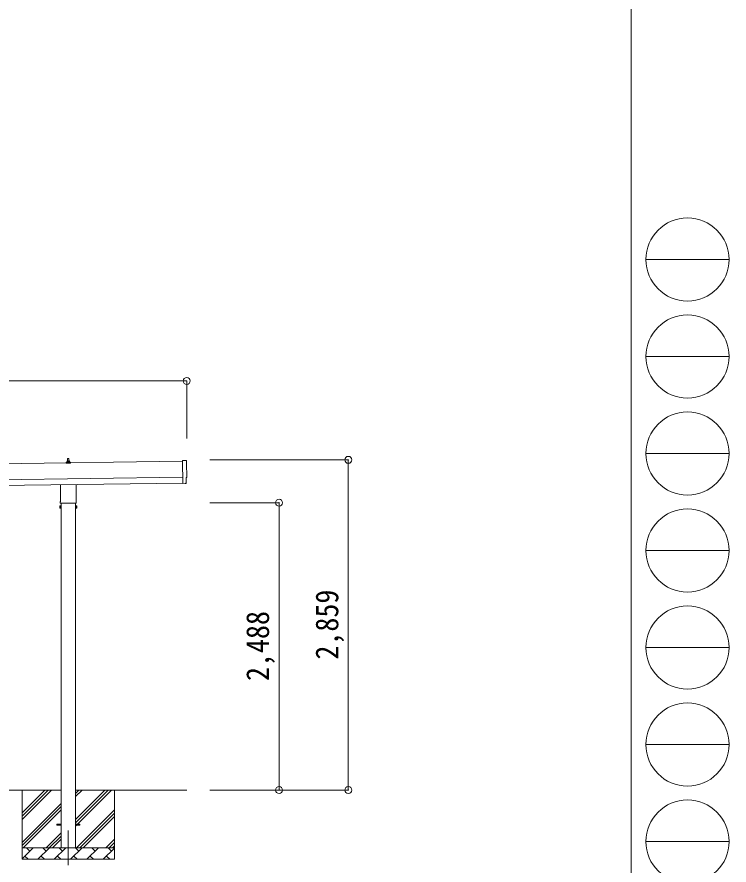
# Model space of a CAD drawing. Units: millimetres at full size, sheet at 1:60. Extents: x -16864 to 16864, y -11640 to 11640.
# Drawn here: x 10696 to 16864, y -7343 to 0 of the extents above; entities that cross this region are included whole.
import ezdxf
from ezdxf.enums import TextEntityAlignment as Align

# ---------------------------------------------------------------- set-up
doc = ezdxf.new("R2010")
doc.units = ezdxf.units.MM
doc.header["$LTSCALE"] = 60
doc.header["$PDMODE"] = 32
doc.header["$PDSIZE"] = 60
doc.linetypes.add('CHAIN1', pattern=[8, 5, -1, 1, -1])
for name, color, linetype, lineweight in [('0-1_Defpoints', 7, 'CHAIN1', 9), ('0-2_TEXT1', 4, 'Continuous', 9), ('0-3_SHAPE', 7, 'Continuous', 9), ('0-8_TABLE1', 6, 'Continuous', 9), ('F-0', 7, 'Continuous', 9)]:
    doc.layers.add(name, color=color, linetype=linetype, lineweight=lineweight)
doc.styles.add('ＭＳ ゴシック', font='')
doc.styles.get('ＭＳ ゴシック').set_extended_font_data('MS Gothic')

msp = doc.modelspace()

# ---------------------------------------------------------------- linework, layer by layer
at = {"layer": '0-1_Defpoints'}
msp.add_line((11140.59, -7043.97), (11140.59, -7392.97), dxfattribs=at)
at = {"layer": '0-2_TEXT1'}
for p, q in [((12131.27, -3845.56), (6525.65, -3925.64)), ((11122.65, -3862.36), (11122.65, -3854.65)), ((11159.15, -3862.36), (11122.65, -3862.36)), ((11123.03, -3853.86), (11158.76, -3853.86)), ((11123.41, -3853.67), (11130.13, -3852.04)), ((11130.51, -3851.86), (11151.28, -3851.86)), ((11130.9, -3851.07), (11130.9, -3846.86)), ((11131.9, -3846.86), (11149.9, -3846.86)), ((11134.9, -3846.86), (11135.62, -3823.34)), ((11136.62, -3822.36), (11145.17, -3822.36)), ((11146.17, -3823.34), (11146.9, -3846.86)), ((11150.9, -3851.07), (11150.9, -3846.86)), ((11158.38, -3853.67), (11151.66, -3852.04)), ((11159.15, -3862.36), (11159.15, -3854.65)), ((12131.2, -3840.47), (12134.04, -4039.31)), ((12162.88, -3841.68), (12131.2, -3840.47)), ((6527.65, -4065.62), (12133.27, -3985.54)), ((6528.37, -4115.62), (12133.99, -4035.54)), ((12152.25, -4038.14), (12134.04, -4039.31)), ((12152.92, -4038.76), (12152.25, -4038.14)), ((12153.67, -4039.03), (12160.58, -4038.57)), ((11072.29, -4196.35), (11072.29, -4050.71)), ((11208.89, -4048.75), (11208.89, -4196.35)), ((11066.59, -4234.62), (11067.35, -4233.3)), ((11066.59, -4234.62), (11066.59, -4251.62)), ((11066.59, -4251.62), (11067.35, -4252.93)), ((11073.59, -4238.21), (11067.35, -4238.21)), ((11073.59, -4248.03), (11067.35, -4248.03)), ((11073.59, -4252.93), (11067.35, -4252.93)), ((11070.59, -4205.12), (11070.59, -4199.62)), ((11208.53, -4208.62), (11072.65, -4208.62)), ((11076.09, -4252.32), (11073.59, -4252.32)), ((11078.09, -4208.62), (11078.09, -7193.97)), ((11203.09, -7193.97), (11203.09, -4208.62)), ((11205.09, -4252.32), (11207.59, -4252.32)), ((11207.59, -4238.21), (11213.83, -4238.21)), ((11207.59, -4248.03), (11213.83, -4248.03)), ((11207.59, -4252.93), (11213.83, -4252.93)), ((11210.59, -4199.62), (11210.59, -4205.12)), ((11214.59, -4234.62), (11213.83, -4233.3)), ((11214.59, -4251.62), (11213.83, -4252.93)), ((11214.59, -4234.62), (11214.59, -4251.62)), ((11040.59, -6989.47), (11078.09, -6989.47)), ((11040.59, -6998.47), (11040.59, -6989.47)), ((11040.59, -6989.47), (11078.09, -6989.47)), ((11040.59, -6998.47), (11040.59, -6989.47)), ((11040.59, -6998.47), (11078.09, -6998.47)), ((11040.59, -6998.47), (11078.09, -6998.47)), ((11203.09, -6989.47), (11240.59, -6989.47)), ((11203.09, -6989.47), (11240.59, -6989.47)), ((11203.09, -6998.47), (11240.59, -6998.47)), ((11203.09, -6998.47), (11240.59, -6998.47)), ((11240.59, -6998.47), (11240.59, -6989.47)), ((11240.59, -6998.47), (11240.59, -6989.47))]:
    msp.add_line(p, q, dxfattribs=at)
for points in [[(12163.38, -4035.53), (12162.71, -3988.51), (12163.31, -3988.5)], [(11073.59, -4252.93), (11073.59, -4233.3), (11067.35, -4233.3)], [(11073.59, -4252.32), (11073.59, -4233.92), (11076.09, -4233.92)], [(11207.59, -4252.32), (11207.59, -4233.92), (11205.09, -4233.92)], [(11207.59, -4252.93), (11207.59, -4233.3), (11213.83, -4233.3)]]:
    msp.add_lwpolyline(points, dxfattribs=at)
for points in [[(11076.09, -4253.62), (11076.09, -4232.62), (11078.09, -4232.62), (11078.09, -4253.62)], [(11205.09, -4253.62), (11205.09, -4232.62), (11203.09, -4232.62), (11203.09, -4253.62)]]:
    msp.add_lwpolyline(points, close=True, dxfattribs=at)
for centre, radius, start, end in [((11123.65, -3854.65), 1, 103.62699, 180), ((11129.9, -3851.07), 1, 283.62699, 0), ((11134.98, -3847.49), 4.13, 90, 171.17633), ((11131.9, -3847.86), 1, 90, 180), ((11136.62, -3823.36), 1, 90, 178.60509), ((11144.23, -3846.86), 4.83, 133.60282, 180), ((11137.56, -3846.86), 4.83, 0, 46.39718), ((11145.17, -3823.36), 1, 1.39491, 90), ((11146.81, -3847.49), 4.13, 8.82367, 90), ((11149.9, -3847.86), 1, 0, 90), ((11151.9, -3851.07), 1, 180, 256.37301), ((11158.15, -3854.65), 1, 0, 76.37301), ((12153.6, -4038.03), 1, 227.3164, 273.81435), ((11070.93, -4235.76), 4.34, 145.61575, 214.38425), ((11082.83, -4243.12), 16.24, 162.41205, 197.58795), ((11070.93, -4250.48), 4.34, 145.61575, 214.38425), ((11074.59, -4199.62), 4, 125.09963, 180), ((11074.59, -4205.12), 4, 180, 194.47751), ((11074.59, -4205.12), 4, 194.47751, 241.04498), ((11206.59, -4205.12), 4, 298.95502, 345.52249), ((11206.59, -4199.62), 4, 0, 54.90037), ((11206.59, -4205.12), 4, 345.52249, 0), ((11210.24, -4235.76), 4.34, 325.61575, 34.38425), ((11198.35, -4243.12), 16.24, 342.41205, 17.58795), ((11210.24, -4250.48), 4.34, 325.61575, 34.38425)]:
    msp.add_arc(centre, radius, start, end, dxfattribs=at)
for centre, major_axis, ratio, start_param, end_param in [((12162.68, -3844.67), (3, -0.04), 0.99863, 6.2683889, 7.8016218), ((16929.06, -3847.01), (-4762.89, -68.04), 0.99863, 6.268406, 6.2977043), ((12160.38, -4035.57), (2.21, -2.04), 0.9974, 5.5252311, 7.0411395), ((12163.25, -3984.1), (4.41, -0.06), 0.99863, 4.712389, 6.2976778)]:
    msp.add_ellipse(centre, major_axis=major_axis, ratio=ratio, start_param=start_param, end_param=end_param, dxfattribs=at)
at = {"layer": '0-3_SHAPE'}
for p, q in [((11078.09, -6693.97), (8103.09, -6693.97)), ((10740.59, -6693.97), (10740.59, -7293.97)), ((10740.59, -6892.46), (10939.07, -6693.97)), ((10740.59, -6920.74), (10967.36, -6693.97)), ((10740.59, -6949.03), (10995.64, -6693.97)), ((12166.59, -6693.97), (11203.09, -6693.97)), ((11203.09, -6722.8), (11231.91, -6693.97)), ((11203.09, -6751.08), (11260.2, -6693.97)), ((11203.09, -7005.64), (11514.76, -6693.97)), ((11203.09, -6949.07), (11458.19, -6693.97)), ((11203.09, -6977.36), (11486.47, -6693.97)), ((11540.59, -6693.97), (11540.59, -7293.97)), ((10740.59, -7147.02), (11078.09, -6809.52)), ((10740.59, -7175.3), (11078.09, -6837.8)), ((10750.2, -7193.97), (11078.09, -6866.08)), ((11212.75, -7193.97), (11540.59, -6866.13)), ((11241.03, -7193.97), (11540.59, -6894.42)), ((11269.31, -7193.97), (11540.59, -6922.7)), ((10948.19, -7193.97), (11078.09, -7064.07)), ((10976.47, -7193.97), (11078.09, -7092.36)), ((11004.76, -7193.97), (11078.09, -7120.64)), ((11467.3, -7193.97), (11540.59, -7120.69)), ((10740.59, -7290.42), (10837.04, -7193.97)), ((10740.59, -7193.97), (11540.59, -7193.97)), ((10808.48, -7222.53), (10779.93, -7193.97)), ((10878.46, -7293.97), (10978.46, -7193.97)), ((10949.9, -7222.53), (10921.35, -7193.97)), ((11019.88, -7293.97), (11119.88, -7193.97)), ((11091.32, -7222.53), (11062.77, -7193.97)), ((11161.3, -7293.97), (11261.3, -7193.97)), ((11232.75, -7222.53), (11204.19, -7193.97)), ((11302.72, -7293.97), (11402.72, -7193.97)), ((11374.17, -7222.53), (11345.61, -7193.97)), ((11515.59, -7222.53), (11487.04, -7193.97)), ((11495.59, -7193.97), (11540.59, -7148.97)), ((11523.87, -7193.97), (11540.59, -7177.26)), ((10765.59, -7265.42), (10794.14, -7293.97)), ((10907.01, -7265.42), (10935.56, -7293.97)), ((11048.43, -7265.42), (11076.98, -7293.97)), ((11189.85, -7265.42), (11218.41, -7293.97)), ((11331.27, -7265.42), (11359.83, -7293.97)), ((11444.14, -7293.97), (11540.59, -7197.53)), ((11472.7, -7265.42), (11501.25, -7293.97)), ((11540.59, -7293.97), (10740.59, -7293.97))]:
    msp.add_line(p, q, dxfattribs=at)
at = {"layer": '0-8_TABLE1'}
for p, q in [((12166.59, -3151.34), (817.59, -3151.34)), ((12166.59, -3151.34), (12166.59, -3651.34)), ((13566.59, -3834.87), (12366.59, -3834.87)), ((13566.59, -6693.97), (13566.59, -3834.87)), ((12966.59, -4206.12), (12366.59, -4206.12)), ((12966.59, -4206.12), (12966.59, -6693.97)), ((13566.59, -6693.97), (12366.59, -6693.97))]:
    msp.add_line(p, q, dxfattribs=at)
for p in [(12166.59, -3151.34), (13566.59, -3834.87), (12966.59, -4206.12), (12966.59, -6693.97), (13566.59, -6693.97)]:
    msp.add_point(p, dxfattribs=at)
at = {"layer": 'F-0', "color": 5, "lineweight": 5}
msp.add_line((16015.88, 11640), (16015.88, -11640), dxfattribs=at)
at = {"layer": 'F-0', "color": 4}
for p, q in [((16144.11, -2100), (16864.12, -2100)), ((16144.11, -2940), (16864.12, -2940)), ((16144.11, -3780), (16864.12, -3780)), ((16144.11, -4620), (16864.12, -4620)), ((16144.11, -5460), (16864.12, -5460)), ((16144.11, -6300), (16864.12, -6300)), ((16144.11, -7140), (16864.12, -7140))]:
    msp.add_line(p, q, dxfattribs=at)
for centre in [(16504.11, -2100), (16504.11, -2940), (16504.11, -3780), (16504.11, -4620), (16504.11, -5460), (16504.11, -6300), (16504.11, -7140)]:
    msp.add_circle(centre, 360, dxfattribs=at)

# ---------------------------------------------------------------- texts
at = {"layer": '0-8_TABLE1', "color": 7, "style": 'ＭＳ ゴシック', "width": 0.9}
for s, p in [('2,859', (13539.09, -5564.42)), ('2,488', (12939.09, -5750.05))]:
    msp.add_text(s, height=197.9, rotation=90, dxfattribs=at).set_placement(p, align=Align.BOTTOM_LEFT)

doc.saveas('drawing.dxf')
